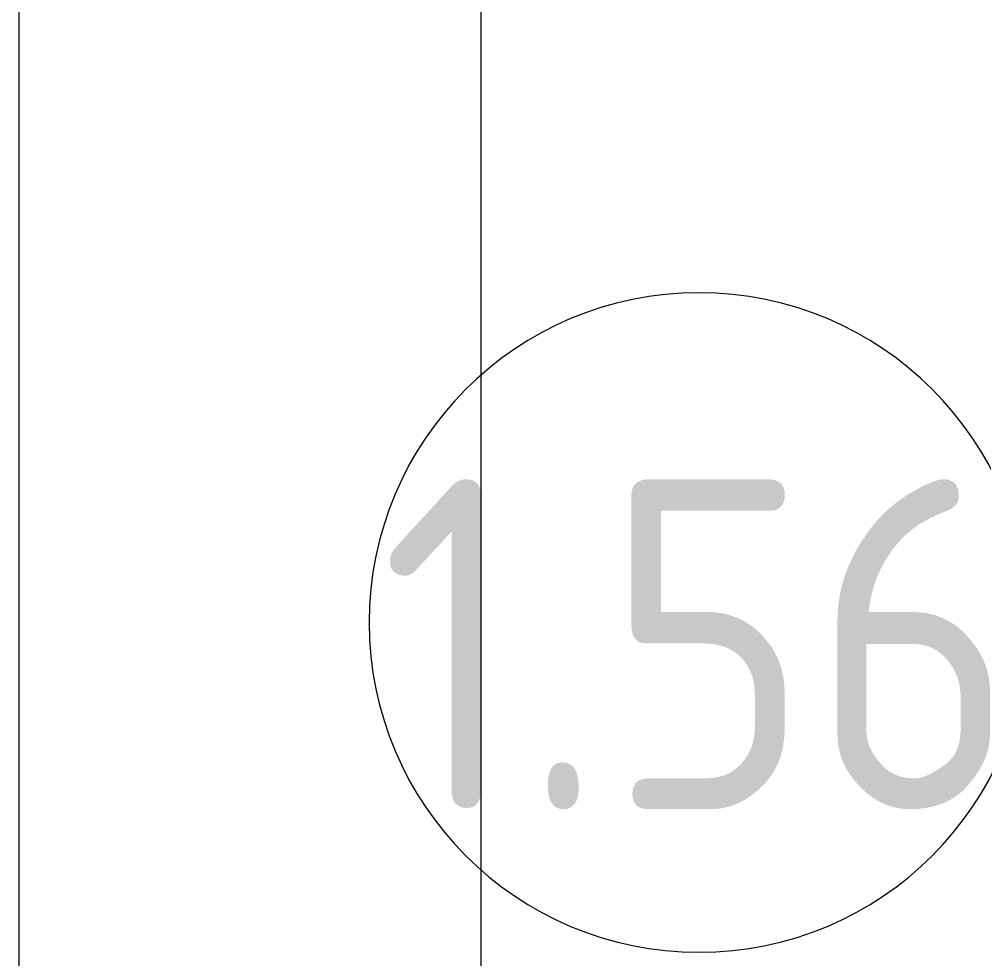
# Model space of a CAD drawing. Header units: millimetres. Extents: x -1178 to 415037, y -3506 to 42334.
# Drawn here: x 74860 to 76322, y 24730 to 26154 of the extents above; entities that cross this region are included whole.
import ezdxf

# ---------------------------------------------------------------- set-up
doc = ezdxf.new("R2010")
doc.units = ezdxf.units.MM
doc.layers.add('A-AREA-IDEN', color=7, linetype='Continuous', lineweight=9)
doc.layers.add('Оси', color=7, linetype='Continuous', lineweight=9)
doc.styles.add('GOST Common', font='GOST Common.ttf', dxfattribs={"width": 0.9, "height": 500})

# ---------------------------------------------------------------- blocks, each defined once
blk = doc.blocks.new('Марка_Помещения - Номер-25198446-Объем проектирования 1 этажа')
at = {"layer": 'A-AREA-IDEN'}
for start, end in [(360, 180), (180, 360)]:
    blk.add_arc((0, 0), 2.5, start, end, dxfattribs=at)

msp = doc.modelspace()

# ---------------------------------------------------------------- linework, layer by layer
at = {"layer": 'Оси'}
for p, q in [((75560, 22578.1), (75560, 27578.1)), ((74860, 22398.1), (74860, 27398.1))]:
    msp.add_line(p, q, dxfattribs=at)

# ---------------------------------------------------------------- block references
at = {"layer": 'A-AREA-IDEN', "xscale": 199.9999999999999, "yscale": 199.9999999999999, "zscale": 199.9999999999999}
msp.add_blockref('Марка_Помещения - Номер-25198446-Объем проектирования 1 этажа', (75890.4, 25239.4), dxfattribs=at)

# ---------------------------------------------------------------- texts
at = {"layer": 'A-AREA-IDEN', "insert": (75406.6, 25456.5), "char_height": 500, "width": 1212.151, "attachment_point": 1, "style": 'GOST Common'}
msp.add_mtext('1.56', dxfattribs=at)

doc.saveas('drawing.dxf')
